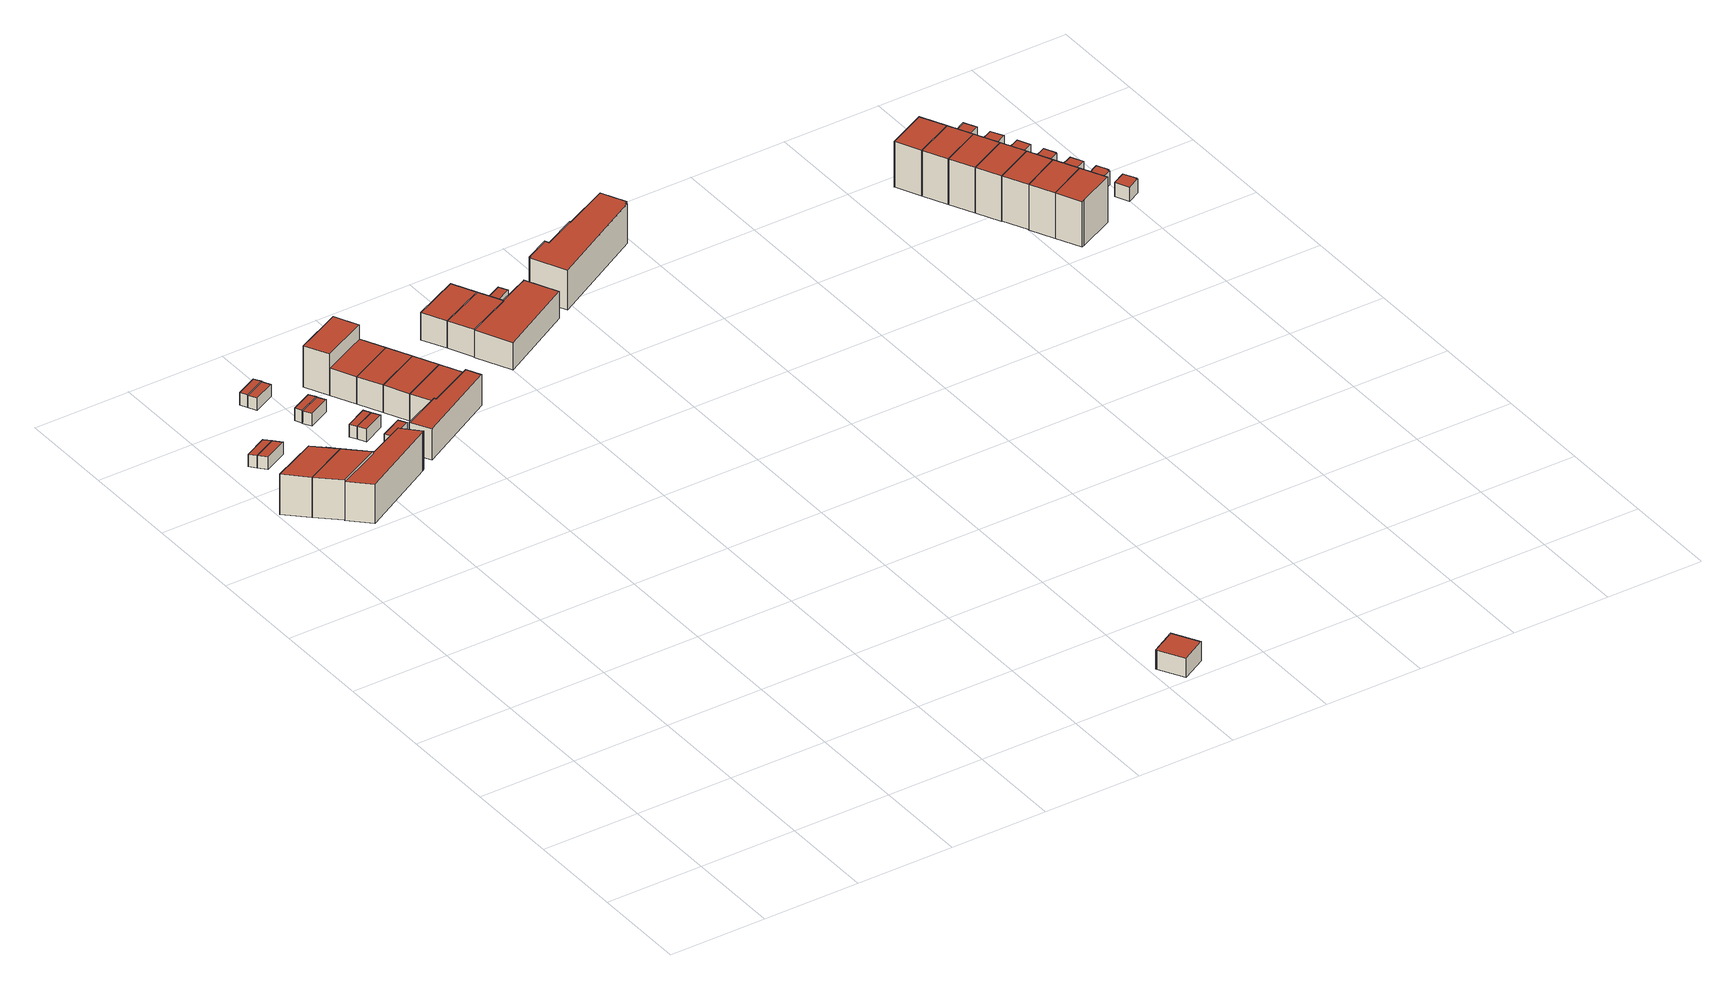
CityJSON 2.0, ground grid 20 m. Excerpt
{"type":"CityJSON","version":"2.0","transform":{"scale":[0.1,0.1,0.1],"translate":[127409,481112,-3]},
"CityObjects":{
"building1":{"type":"Building","attributes":{"b3_dak_type":"multiple horizontal","b3_h_dak_50p":5.72,"b3_h_dak_70p":6.12,"b3_h_dak_max":6.91,"b3_h_dak_min":4.76,"b3_h_maaiveld":-2.52,"b3_kas_warenhuis":false,"b3_mutatie_ahn3_ahn4":false,"b3_reconstructie_onvolledig":false,"b3_rmse_lod12":0.667,"b3_rmse_lod13":0.667,"b3_rmse_lod22":0.0302,"b3_val3dity_lod12":"[]","b3_val3dity_lod13":"[]","b3_val3dity_lod22":"[]","b3_volume_lod12":478.08,"b3_volume_lod13":478.08,"b3_volume_lod22":457.06,"geconstateerd":false,"oorspronkelijkbouwjaar":2003,"status":"Pand in gebruik"},"children":["building1-1"]},
"building1-1":{"type":"BuildingPart","parents":["building1"],"geometry":[{"type":"Solid","lod":"1.2","boundaries":[[[[0,1,2,3]],[[4,1,0,5]],[[6,2,1,4]],[[5,0,3,7]],[[7,3,2,6]],[[7,6,4,5]]]],"semantics":{"surfaces":[{"type":"GroundSurface"},{"type":"WallSurface","on_footprint_edge":true},{"type":"RoofSurface"}],"values":[[0,1,1,1,1,2]]}}]},
"building2":{"type":"Building","attributes":{"b3_dak_type":"multiple horizontal","b3_h_dak_50p":5.78,"b3_h_dak_70p":6.12,"b3_h_dak_max":6.89,"b3_h_dak_min":4.5,"b3_h_maaiveld":-2.52,"b3_kas_warenhuis":false,"b3_mutatie_ahn3_ahn4":false,"b3_reconstructie_onvolledig":false,"b3_rmse_lod12":0.656,"b3_rmse_lod13":0.656,"b3_rmse_lod22":0.0802,"b3_val3dity_lod12":"[]","b3_val3dity_lod13":"[]","b3_val3dity_lod22":"[]","b3_volume_lod12":478.25,"b3_volume_lod13":478.25,"b3_volume_lod22":457.12,"geconstateerd":false,"oorspronkelijkbouwjaar":2003,"status":"Pand in gebruik"},"children":["building2-1"]},
"building2-1":{"type":"BuildingPart","parents":["building2"],"geometry":[{"type":"Solid","lod":"1.2","boundaries":[[[[1,8,9,10,2]],[[11,8,1,4]],[[4,1,2,6]],[[6,2,10,12]],[[12,10,9,13]],[[13,9,8,11]],[[13,11,4,6,12]]]],"semantics":{"surfaces":[{"type":"GroundSurface"},{"type":"WallSurface","on_footprint_edge":true},{"type":"RoofSurface"}],"values":[[0,1,1,1,1,1,2]]}}]},
"building3":{"type":"Building","attributes":{"b3_dak_type":"multiple horizontal","b3_h_dak_50p":0.03,"b3_h_dak_70p":0.04,"b3_h_dak_max":0.16,"b3_h_dak_min":-0.13,"b3_h_maaiveld":-2.58,"b3_kas_warenhuis":false,"b3_mutatie_ahn3_ahn4":false,"b3_reconstructie_onvolledig":false,"b3_rmse_lod12":0.0415,"b3_rmse_lod13":0.0415,"b3_rmse_lod22":0.0367,"b3_val3dity_lod12":"[]","b3_val3dity_lod13":"[]","b3_val3dity_lod22":"[]","b3_volume_lod12":22.31,"b3_volume_lod13":22.31,"b3_volume_lod22":22.2,"geconstateerd":false,"oorspronkelijkbouwjaar":2003,"status":"Pand in gebruik"},"children":["building3-1"]},
"building3-1":{"type":"BuildingPart","parents":["building3"],"geometry":[{"type":"Solid","lod":"1.2","boundaries":[[[[14,15,16,17]],[[18,15,14,19]],[[20,16,15,18]],[[19,14,17,21]],[[21,17,16,20]],[[21,20,18,19]]]],"semantics":{"surfaces":[{"type":"GroundSurface"},{"type":"WallSurface","on_footprint_edge":true},{"type":"RoofSurface"}],"values":[[0,1,1,1,1,2]]}}]},
"building4":{"type":"Building","attributes":{"b3_dak_type":"multiple horizontal","b3_h_dak_50p":0.02,"b3_h_dak_70p":0.04,"b3_h_dak_max":0.21,"b3_h_dak_min":-0.14,"b3_h_maaiveld":-2.6,"b3_kas_warenhuis":false,"b3_mutatie_ahn3_ahn4":false,"b3_reconstructie_onvolledig":false,"b3_rmse_lod12":0.0429,"b3_rmse_lod13":0.0429,"b3_rmse_lod22":0.0393,"b3_val3dity_lod12":"[]","b3_val3dity_lod13":"[]","b3_val3dity_lod22":"[]","b3_volume_lod12":27.33,"b3_volume_lod13":27.33,"b3_volume_lod22":27.25,"geconstateerd":false,"oorspronkelijkbouwjaar":2003,"status":"Pand in gebruik"},"children":["building4-1"]},
"building4-1":{"type":"BuildingPart","parents":["building4"],"geometry":[{"type":"Solid","lod":"1.2","boundaries":[[[[15,22,23,16]],[[24,22,15,18]],[[25,23,22,24]],[[18,15,16,20]],[[20,16,23,25]],[[20,25,24,18]]]],"semantics":{"surfaces":[{"type":"GroundSurface"},{"type":"WallSurface","on_footprint_edge":true},{"type":"RoofSurface"}],"values":[[0,1,1,1,1,2]]}}]},
"building5":{"type":"Building","attributes":{"b3_dak_type":"multiple horizontal","b3_h_dak_50p":4.36,"b3_h_dak_70p":5.8,"b3_h_dak_max":6.94,"b3_h_dak_min":2.99,"b3_h_maaiveld":-2.63,"b3_kas_warenhuis":false,"b3_mutatie_ahn3_ahn4":false,"b3_reconstructie_onvolledig":false,"b3_rmse_lod12":1.62,"b3_rmse_lod13":1.62,"b3_rmse_lod22":0.109,"b3_val3dity_lod12":"[]","b3_val3dity_lod13":"[]","b3_val3dity_lod22":"[]","b3_volume_lod12":766.94,"b3_volume_lod13":766.94,"b3_volume_lod22":662.91,"geconstateerd":false,"oorspronkelijkbouwjaar":2003,"status":"Pand in gebruik"},"children":["building5-1"]},
"building5-1":{"type":"BuildingPart","parents":["building5"],"geometry":[{"type":"Solid","lod":"1.2","boundaries":[[[[26,27,28,29,30,31,32]],[[33,30,29,34]],[[35,31,30,33]],[[34,29,28,36]],[[36,28,27,37]],[[38,32,31,35]],[[39,26,32,38]],[[37,27,26,39]],[[37,39,38,35,33,34,36]]]],"semantics":{"surfaces":[{"type":"GroundSurface"},{"type":"WallSurface","on_footprint_edge":true},{"type":"RoofSurface"}],"values":[[0,1,1,1,1,1,1,1,2]]}}]},
"building6":{"type":"Building","attributes":{"b3_dak_type":"multiple horizontal","b3_h_dak_50p":0.03,"b3_h_dak_70p":0.05,"b3_h_dak_max":0.17,"b3_h_dak_min":-0.09,"b3_h_maaiveld":-2.64,"b3_kas_warenhuis":false,"b3_mutatie_ahn3_ahn4":false,"b3_reconstructie_onvolledig":false,"b3_rmse_lod12":0.0358,"b3_rmse_lod13":0.0358,"b3_rmse_lod22":0.0316,"b3_val3dity_lod12":"[]","b3_val3dity_lod13":"[]","b3_val3dity_lod22":"[]","b3_volume_lod12":22.71,"b3_volume_lod13":22.71,"b3_volume_lod22":22.63,"geconstateerd":false,"oorspronkelijkbouwjaar":2003,"status":"Pand in gebruik"},"children":["building6-1"]},
"building6-1":{"type":"BuildingPart","parents":["building6"],"geometry":[{"type":"Solid","lod":"1.2","boundaries":[[[[40,41,42,43]],[[44,41,40,45]],[[46,42,41,44]],[[45,40,43,47]],[[47,43,42,46]],[[47,46,44,45]]]],"semantics":{"surfaces":[{"type":"GroundSurface"},{"type":"WallSurface","on_footprint_edge":true},{"type":"RoofSurface"}],"values":[[0,1,1,1,1,2]]}}]},
"building7":{"type":"Building","attributes":{"b3_dak_type":"multiple horizontal","b3_h_dak_50p":0.04,"b3_h_dak_70p":0.05,"b3_h_dak_max":0.16,"b3_h_dak_min":-0.11,"b3_h_maaiveld":-2.67,"b3_kas_warenhuis":false,"b3_mutatie_ahn3_ahn4":false,"b3_reconstructie_onvolledig":false,"b3_rmse_lod12":0.0364,"b3_rmse_lod13":0.0364,"b3_rmse_lod22":0.0348,"b3_val3dity_lod12":"[]","b3_val3dity_lod13":"[]","b3_val3dity_lod22":"[]","b3_volume_lod12":28.08,"b3_volume_lod13":28.08,"b3_volume_lod22":28,"geconstateerd":false,"oorspronkelijkbouwjaar":2003,"status":"Pand in gebruik"},"children":["building7-1"]},
"building7-1":{"type":"BuildingPart","parents":["building7"],"geometry":[{"type":"Solid","lod":"1.2","boundaries":[[[[48,49,50,51]],[[52,49,48,44]],[[53,50,49,52]],[[44,48,51,46]],[[46,51,50,53]],[[46,53,52,44]]]],"semantics":{"surfaces":[{"type":"GroundSurface"},{"type":"WallSurface","on_footprint_edge":true},{"type":"RoofSurface"}],"values":[[0,1,1,1,1,2]]}}]},
"building8":{"type":"Building","attributes":{"b3_dak_type":"multiple horizontal","b3_h_dak_50p":0.04,"b3_h_dak_70p":0.05,"b3_h_dak_max":0.16,"b3_h_dak_min":-0.13,"b3_h_maaiveld":-2.66,"b3_kas_warenhuis":false,"b3_mutatie_ahn3_ahn4":false,"b3_reconstructie_onvolledig":false,"b3_rmse_lod12":0.0434,"b3_rmse_lod13":0.0434,"b3_rmse_lod22":0.0419,"b3_val3dity_lod12":"[]","b3_val3dity_lod13":"[]","b3_val3dity_lod22":"[]","b3_volume_lod12":26.54,"b3_volume_lod13":26.54,"b3_volume_lod22":26.46,"geconstateerd":false,"oorspronkelijkbouwjaar":2003,"status":"Pand in gebruik"},"children":["building8-1"]},
"building8-1":{"type":"BuildingPart","parents":["building8"],"geometry":[{"type":"Solid","lod":"1.2","boundaries":[[[[54,55,56,57]],[[58,55,54,59]],[[60,56,55,58]],[[59,54,57,61]],[[61,57,56,60]],[[61,60,58,59]]]],"semantics":{"surfaces":[{"type":"GroundSurface"},{"type":"WallSurface","on_footprint_edge":true},{"type":"RoofSurface"}],"values":[[0,1,1,1,1,2]]}}]},
"building9":{"type":"Building","attributes":{"b3_dak_type":"multiple horizontal","b3_h_dak_50p":0.03,"b3_h_dak_70p":0.04,"b3_h_dak_max":0.14,"b3_h_dak_min":-0.05,"b3_h_maaiveld":-2.6,"b3_kas_warenhuis":false,"b3_mutatie_ahn3_ahn4":false,"b3_reconstructie_onvolledig":false,"b3_rmse_lod12":0.041,"b3_rmse_lod13":0.041,"b3_rmse_lod22":0.0338,"b3_val3dity_lod12":"[]","b3_val3dity_lod13":"[]","b3_val3dity_lod22":"[]","b3_volume_lod12":20.97,"b3_volume_lod13":20.97,"b3_volume_lod22":20.88,"geconstateerd":false,"oorspronkelijkbouwjaar":2003,"status":"Pand in gebruik"},"children":["building9-1"]},
"building9-1":{"type":"BuildingPart","parents":["building9"],"geometry":[{"type":"Solid","lod":"1.2","boundaries":[[[[62,63,64,65]],[[66,63,62,67]],[[68,64,63,66]],[[67,62,65,69]],[[69,65,64,68]],[[69,68,66,67]]]],"semantics":{"surfaces":[{"type":"GroundSurface"},{"type":"WallSurface","on_footprint_edge":true},{"type":"RoofSurface"}],"values":[[0,1,1,1,1,2]]}}]},
"building10":{"type":"Building","attributes":{"b3_dak_type":"multiple horizontal","b3_h_dak_50p":0.02,"b3_h_dak_70p":0.04,"b3_h_dak_max":0.16,"b3_h_dak_min":-0.06,"b3_h_maaiveld":-2.59,"b3_kas_warenhuis":false,"b3_mutatie_ahn3_ahn4":false,"b3_reconstructie_onvolledig":false,"b3_rmse_lod12":0.0368,"b3_rmse_lod13":0.0368,"b3_rmse_lod22":0.0324,"b3_val3dity_lod12":"[]","b3_val3dity_lod13":"[]","b3_val3dity_lod22":"[]","b3_volume_lod12":24.58,"b3_volume_lod13":24.58,"b3_volume_lod22":24.5,"geconstateerd":false,"oorspronkelijkbouwjaar":2003,"status":"Pand in gebruik"},"children":["building10-1"]},
"building10-1":{"type":"BuildingPart","parents":["building10"],"geometry":[{"type":"Solid","lod":"1.2","boundaries":[[[[70,71,64,63]],[[72,71,70,73]],[[73,70,63,74]],[[75,64,71,72]],[[74,63,64,75]],[[74,75,72,73]]]],"semantics":{"surfaces":[{"type":"GroundSurface"},{"type":"WallSurface","on_footprint_edge":true},{"type":"RoofSurface"}],"values":[[0,1,1,1,1,2]]}}]},
"building11":{"type":"Building","attributes":{"b3_dak_type":"multiple horizontal","b3_h_dak_50p":0.03,"b3_h_dak_70p":0.06,"b3_h_dak_max":0.19,"b3_h_dak_min":-0.18,"b3_h_maaiveld":-2.64,"b3_kas_warenhuis":false,"b3_mutatie_ahn3_ahn4":false,"b3_reconstructie_onvolledig":false,"b3_rmse_lod12":0.0487,"b3_rmse_lod13":0.0487,"b3_rmse_lod22":0.0456,"b3_val3dity_lod12":"[]","b3_val3dity_lod13":"[]","b3_val3dity_lod22":"[]","b3_volume_lod12":20.78,"b3_volume_lod13":20.78,"b3_volume_lod22":20.69,"geconstateerd":false,"oorspronkelijkbouwjaar":2003,"status":"Pand in gebruik"},"children":["building11-1"]},
"building11-1":{"type":"BuildingPart","parents":["building11"],"geometry":[{"type":"Solid","lod":"1.2","boundaries":[[[[76,77,78,79]],[[80,77,76,81]],[[82,78,77,80]],[[81,76,79,83]],[[83,79,78,82]],[[83,82,80,81]]]],"semantics":{"surfaces":[{"type":"GroundSurface"},{"type":"WallSurface","on_footprint_edge":true},{"type":"RoofSurface"}],"values":[[0,1,1,1,1,2]]}}]},
"building12":{"type":"Building","attributes":{"b3_dak_type":"multiple horizontal","b3_h_dak_50p":0.03,"b3_h_dak_70p":0.05,"b3_h_dak_max":0.11,"b3_h_dak_min":-0.03,"b3_h_maaiveld":-2.65,"b3_kas_warenhuis":false,"b3_mutatie_ahn3_ahn4":false,"b3_reconstructie_onvolledig":false,"b3_rmse_lod12":0.0321,"b3_rmse_lod13":0.0321,"b3_rmse_lod22":0.0279,"b3_val3dity_lod12":"[]","b3_val3dity_lod13":"[]","b3_val3dity_lod22":"[]","b3_volume_lod12":25.43,"b3_volume_lod13":25.43,"b3_volume_lod22":25.37,"geconstateerd":false,"oorspronkelijkbouwjaar":2003,"status":"Pand in gebruik"},"children":["building12-1"]},
"building12-1":{"type":"BuildingPart","parents":["building12"],"geometry":[{"type":"Solid","lod":"1.2","boundaries":[[[[84,85,86,87]],[[88,85,84,89]],[[89,84,87,90]],[[91,86,85,88]],[[90,87,86,91]],[[90,91,88,89]]]],"semantics":{"surfaces":[{"type":"GroundSurface"},{"type":"WallSurface","on_footprint_edge":true},{"type":"RoofSurface"}],"values":[[0,1,1,1,1,2]]}}]},
"building13":{"type":"Building","attributes":{"b3_dak_type":"multiple horizontal","b3_h_dak_50p":0.03,"b3_h_dak_70p":0.05,"b3_h_dak_max":0.15,"b3_h_dak_min":-0.17,"b3_h_maaiveld":-2.67,"b3_kas_warenhuis":false,"b3_mutatie_ahn3_ahn4":false,"b3_reconstructie_onvolledig":false,"b3_rmse_lod12":0.036,"b3_rmse_lod13":0.036,"b3_rmse_lod22":0.0334,"b3_val3dity_lod12":"[]","b3_val3dity_lod13":"[]","b3_val3dity_lod22":"[]","b3_volume_lod12":21.4,"b3_volume_lod13":21.4,"b3_volume_lod22":21.32,"geconstateerd":false,"oorspronkelijkbouwjaar":2003,"status":"Pand in gebruik"},"children":["building13-1"]},
"building13-1":{"type":"BuildingPart","parents":["building13"],"geometry":[{"type":"Solid","lod":"1.2","boundaries":[[[[92,93,94,95]],[[96,93,92,97]],[[98,94,93,96]],[[97,92,95,99]],[[99,95,94,98]],[[99,98,96,97]]]],"semantics":{"surfaces":[{"type":"GroundSurface"},{"type":"WallSurface","on_footprint_edge":true},{"type":"RoofSurface"}],"values":[[0,1,1,1,1,2]]}}]},
"building14":{"type":"Building","attributes":{"b3_dak_type":"multiple horizontal","b3_h_dak_50p":0.03,"b3_h_dak_70p":0.05,"b3_h_dak_max":0.15,"b3_h_dak_min":-0.05,"b3_h_maaiveld":-2.68,"b3_kas_warenhuis":false,"b3_mutatie_ahn3_ahn4":false,"b3_reconstructie_onvolledig":false,"b3_rmse_lod12":0.0343,"b3_rmse_lod13":0.0343,"b3_rmse_lod22":0.0319,"b3_val3dity_lod12":"[]","b3_val3dity_lod13":"[]","b3_val3dity_lod22":"[]","b3_volume_lod12":25.57,"b3_volume_lod13":25.57,"b3_volume_lod22":25.49,"geconstateerd":false,"oorspronkelijkbouwjaar":2003,"status":"Pand in gebruik"},"children":["building14-1"]},
"building14-1":{"type":"BuildingPart","parents":["building14"],"geometry":[{"type":"Solid","lod":"1.2","boundaries":[[[[100,101,94,93]],[[102,101,100,103]],[[103,100,93,96]],[[98,94,101,102]],[[96,93,94,98]],[[96,98,102,103]]]],"semantics":{"surfaces":[{"type":"GroundSurface"},{"type":"WallSurface","on_footprint_edge":true},{"type":"RoofSurface"}],"values":[[0,1,1,1,1,2]]}}]},
"building15":{"type":"Building","attributes":{"b3_dak_type":"multiple horizontal","b3_h_dak_50p":0.04,"b3_h_dak_70p":0.05,"b3_h_dak_max":0.23,"b3_h_dak_min":-0.2,"b3_h_maaiveld":-2.65,"b3_kas_warenhuis":false,"b3_mutatie_ahn3_ahn4":false,"b3_reconstructie_onvolledig":false,"b3_rmse_lod12":0.047,"b3_rmse_lod13":0.047,"b3_rmse_lod22":0.0465,"b3_val3dity_lod12":"[]","b3_val3dity_lod13":"[]","b3_val3dity_lod22":"[]","b3_volume_lod12":24.48,"b3_volume_lod13":24.48,"b3_volume_lod22":24.41,"geconstateerd":false,"oorspronkelijkbouwjaar":2003,"status":"Pand in gebruik"},"children":["building15-1"]},
"building15-1":{"type":"BuildingPart","parents":["building15"],"geometry":[{"type":"Solid","lod":"1.2","boundaries":[[[[104,105,106,107,108]],[[109,105,104,110]],[[111,106,105,109]],[[112,107,106,111]],[[110,104,108,113]],[[113,108,107,112]],[[113,112,111,109,110]]]],"semantics":{"surfaces":[{"type":"GroundSurface"},{"type":"WallSurface","on_footprint_edge":true},{"type":"RoofSurface"}],"values":[[0,1,1,1,1,1,2]]}}]},
"building16":{"type":"Building","attributes":{"b3_dak_type":"multiple horizontal","b3_h_dak_50p":3.67,"b3_h_dak_70p":3.98,"b3_h_dak_max":5.14,"b3_h_dak_min":2.93,"b3_h_maaiveld":-2.62,"b3_kas_warenhuis":false,"b3_mutatie_ahn3_ahn4":false,"b3_reconstructie_onvolledig":false,"b3_rmse_lod12":0.561,"b3_rmse_lod13":0.561,"b3_rmse_lod22":0.099,"b3_val3dity_lod12":"[]","b3_val3dity_lod13":"[]","b3_val3dity_lod22":"[]","b3_volume_lod12":490.51,"b3_volume_lod13":490.51,"b3_volume_lod22":471.82,"geconstateerd":false,"oorspronkelijkbouwjaar":2003,"status":"Pand in gebruik"},"children":["building16-1"]},
"building16-1":{"type":"BuildingPart","parents":["building16"],"geometry":[{"type":"Solid","lod":"1.2","boundaries":[[[[114,115,116,117,118,119]],[[120,115,114,121]],[[122,118,117,123]],[[124,119,118,122]],[[121,114,119,124]],[[123,117,116,125]],[[125,116,115,120]],[[125,120,121,124,122,123]]]],"semantics":{"surfaces":[{"type":"GroundSurface"},{"type":"WallSurface","on_footprint_edge":true},{"type":"RoofSurface"}],"values":[[0,1,1,1,1,1,1,2]]}}]},
"building17":{"type":"Building","attributes":{"b3_dak_type":"multiple horizontal","b3_h_dak_50p":6.23,"b3_h_dak_70p":6.27,"b3_h_dak_max":6.43,"b3_h_dak_min":3.24,"b3_h_maaiveld":-2.53,"b3_kas_warenhuis":false,"b3_mutatie_ahn3_ahn4":false,"b3_reconstructie_onvolledig":false,"b3_rmse_lod12":1.52,"b3_rmse_lod13":1.52,"b3_rmse_lod22":0.407,"b3_val3dity_lod12":"[]","b3_val3dity_lod13":"[]","b3_val3dity_lod22":"[]","b3_volume_lod12":503.4,"b3_volume_lod13":503.4,"b3_volume_lod22":449.87,"geconstateerd":false,"oorspronkelijkbouwjaar":2003,"status":"Pand in gebruik"},"children":["building17-1"]},
"building17-1":{"type":"BuildingPart","parents":["building17"],"geometry":[{"type":"Solid","lod":"1.2","boundaries":[[[[126,127,128,129]],[[130,127,126,131]],[[131,126,129,132]],[[133,128,127,130]],[[132,129,128,133]],[[132,133,130,131]]]],"semantics":{"surfaces":[{"type":"GroundSurface"},{"type":"WallSurface","on_footprint_edge":true},{"type":"RoofSurface"}],"values":[[0,1,1,1,1,2]]}}]},
"building18":{"type":"Building","attributes":{"b3_dak_type":"multiple horizontal","b3_h_dak_50p":3.26,"b3_h_dak_70p":3.28,"b3_h_dak_max":3.5,"b3_h_dak_min":3.13,"b3_h_maaiveld":-2.52,"b3_kas_warenhuis":false,"b3_mutatie_ahn3_ahn4":false,"b3_reconstructie_onvolledig":false,"b3_rmse_lod12":0.0526,"b3_rmse_lod13":0.0526,"b3_rmse_lod22":0.033,"b3_val3dity_lod12":"[]","b3_val3dity_lod13":"[]","b3_val3dity_lod22":"[]","b3_volume_lod12":332.26,"b3_volume_lod13":332.26,"b3_volume_lod22":330.87,"geconstateerd":false,"oorspronkelijkbouwjaar":2003,"status":"Pand in gebruik"},"children":["building18-1"]},
"building18-1":{"type":"BuildingPart","parents":["building18"],"geometry":[{"type":"Solid","lod":"1.2","boundaries":[[[[134,135,127,126]],[[136,135,134,137]],[[137,134,126,138]],[[139,127,135,136]],[[138,126,127,139]],[[138,139,136,137]]]],"semantics":{"surfaces":[{"type":"GroundSurface"},{"type":"WallSurface","on_footprint_edge":true},{"type":"RoofSurface"}],"values":[[0,1,1,1,1,2]]}}]},
"building19":{"type":"Building","attributes":{"b3_dak_type":"multiple horizontal","b3_h_dak_50p":3.26,"b3_h_dak_70p":3.29,"b3_h_dak_max":3.56,"b3_h_dak_min":3.14,"b3_h_maaiveld":-2.53,"b3_kas_warenhuis":false,"b3_mutatie_ahn3_ahn4":false,"b3_reconstructie_onvolledig":false,"b3_rmse_lod12":0.0519,"b3_rmse_lod13":0.0519,"b3_rmse_lod22":0.0327,"b3_val3dity_lod12":"[]","b3_val3dity_lod13":"[]","b3_val3dity_lod22":"[]","b3_volume_lod12":332.63,"b3_volume_lod13":332.63,"b3_volume_lod22":331.28,"geconstateerd":false,"oorspronkelijkbouwjaar":2003,"status":"Pand in gebruik"},"children":["building19-1"]},
"building19-1":{"type":"BuildingPart","parents":["building19"],"geometry":[{"type":"Solid","lod":"1.2","boundaries":[[[[140,141,135,134]],[[142,141,140,143]],[[143,140,134,137]],[[136,135,141,142]],[[137,134,135,136]],[[137,136,142,143]]]],"semantics":{"surfaces":[{"type":"GroundSurface"},{"type":"WallSurface","on_footprint_edge":true},{"type":"RoofSurface"}],"values":[[0,1,1,1,1,2]]}}]},
"building20":{"type":"Building","attributes":{"b3_dak_type":"multiple horizontal","b3_h_dak_50p":3.28,"b3_h_dak_70p":3.3,"b3_h_dak_max":3.51,"b3_h_dak_min":3.17,"b3_h_maaiveld":-2.54,"b3_kas_warenhuis":false,"b3_mutatie_ahn3_ahn4":false,"b3_reconstructie_onvolledig":false,"b3_rmse_lod12":0.0518,"b3_rmse_lod13":0.0518,"b3_rmse_lod22":0.0363,"b3_val3dity_lod12":"[]","b3_val3dity_lod13":"[]","b3_val3dity_lod22":"[]","b3_volume_lod12":333.69,"b3_volume_lod13":333.69,"b3_volume_lod22":332.46,"geconstateerd":false,"oorspronkelijkbouwjaar":2003,"status":"Pand in gebruik"},"children":["building20-1"]},
"building20-1":{"type":"BuildingPart","parents":["building20"],"geometry":[{"type":"Solid","lod":"1.2","boundaries":[[[[144,145,141,140]],[[146,145,144,147]],[[147,144,140,143]],[[142,141,145,146]],[[143,140,141,142]],[[143,142,146,147]]]],"semantics":{"surfaces":[{"type":"GroundSurface"},{"type":"WallSurface","on_footprint_edge":true},{"type":"RoofSurface"}],"values":[[0,1,1,1,1,2]]}}]},
"building21":{"type":"Building","attributes":{"b3_dak_type":"slanted","b3_h_dak_50p":3.28,"b3_h_dak_70p":3.3,"b3_h_dak_max":5.11,"b3_h_dak_min":3.14,"b3_h_maaiveld":-2.53,"b3_kas_warenhuis":false,"b3_mutatie_ahn3_ahn4":false,"b3_reconstructie_onvolledig":false,"b3_rmse_lod12":0.367,"b3_rmse_lod13":0.367,"b3_rmse_lod22":0.376,"b3_val3dity_lod12":"[]","b3_val3dity_lod13":"[]","b3_val3dity_lod22":"[]","b3_volume_lod12":333.44,"b3_volume_lod13":333.44,"b3_volume_lod22":332.22,"geconstateerd":false,"oorspronkelijkbouwjaar":2003,"status":"Pand in gebruik"},"children":["building21-1"]},
"building21-1":{"type":"BuildingPart","parents":["building21"],"geometry":[{"type":"Solid","lod":"1.2","boundaries":[[[[148,149,145,144]],[[150,149,148,151]],[[151,148,144,147]],[[146,145,149,150]],[[147,144,145,146]],[[147,146,150,151]]]],"semantics":{"surfaces":[{"type":"GroundSurface"},{"type":"WallSurface","on_footprint_edge":true},{"type":"RoofSurface"}],"values":[[0,1,1,1,1,2]]}}]},
"building22":{"type":"Building","attributes":{"b3_dak_type":"multiple horizontal","b3_h_dak_50p":3.28,"b3_h_dak_70p":3.3,"b3_h_dak_max":3.61,"b3_h_dak_min":3,"b3_h_maaiveld":-2.55,"b3_kas_warenhuis":false,"b3_mutatie_ahn3_ahn4":false,"b3_reconstructie_onvolledig":false,"b3_rmse_lod12":0.0541,"b3_rmse_lod13":0.0541,"b3_rmse_lod22":0.0423,"b3_val3dity_lod12":"[]","b3_val3dity_lod13":"[]","b3_val3dity_lod22":"[]","b3_volume_lod12":329.64,"b3_volume_lod13":329.64,"b3_volume_lod22":328.53,"geconstateerd":false,"oorspronkelijkbouwjaar":2003,"status":"Pand in gebruik"},"children":["building22-1"]},
"building22-1":{"type":"BuildingPart","parents":["building22"],"geometry":[{"type":"Solid","lod":"1.2","boundaries":[[[[152,153,154,155]],[[156,153,152,157]],[[157,152,155,158]],[[159,154,153,156]],[[158,155,154,159]],[[158,159,156,157]]]],"semantics":{"surfaces":[{"type":"GroundSurface"},{"type":"WallSurface","on_footprint_edge":true},{"type":"RoofSurface"}],"values":[[0,1,1,1,1,2]]}}]},
"building23":{"type":"Building","attributes":{"b3_dak_type":"multiple horizontal","b3_h_dak_50p":1.2,"b3_h_dak_70p":1.21,"b3_h_dak_max":1.32,"b3_h_dak_min":0.98,"b3_h_maaiveld":-2.88,"b3_kas_warenhuis":false,"b3_mutatie_ahn3_ahn4":false,"b3_reconstructie_onvolledig":false,"b3_rmse_lod12":0.0294,"b3_rmse_lod13":0.0294,"b3_rmse_lod22":0.0266,"b3_val3dity_lod12":"[]","b3_val3dity_lod13":"[]","b3_val3dity_lod22":"[]","b3_volume_lod12":144.51,"b3_volume_lod13":144.51,"b3_volume_lod22":144.1,"geconstateerd":false,"oorspronkelijkbouwjaar":1974,"status":"Pand in gebruik"},"children":["building23-1"]},
"building23-1":{"type":"BuildingPart","parents":["building23"],"geometry":[{"type":"Solid","lod":"1.2","boundaries":[[[[160,161,162,163,164]],[[165,162,161,166]],[[167,163,162,165]],[[168,160,164,169]],[[169,164,163,167]],[[166,161,160,168]],[[166,168,169,167,165]]]],"semantics":{"surfaces":[{"type":"GroundSurface"},{"type":"WallSurface","on_footprint_edge":true},{"type":"RoofSurface"}],"values":[[0,1,1,1,1,1,2]]}}]},
"building24":{"type":"Building","attributes":{"b3_dak_type":"multiple horizontal","b3_h_dak_50p":3.29,"b3_h_dak_70p":3.31,"b3_h_dak_max":3.57,"b3_h_dak_min":3.17,"b3_h_maaiveld":-2.54,"b3_kas_warenhuis":false,"b3_mutatie_ahn3_ahn4":false,"b3_reconstructie_onvolledig":false,"b3_rmse_lod12":0.0473,"b3_rmse_lod13":0.0473,"b3_rmse_lod22":0.0343,"b3_val3dity_lod12":"[]","b3_val3dity_lod13":"[]","b3_val3dity_lod22":"[]","b3_volume_lod12":333.96,"b3_volume_lod13":333.96,"b3_volume_lod22":333,"geconstateerd":false,"oorspronkelijkbouwjaar":2003,"status":"Pand in gebruik"},"children":["building24-1"]},
"building24-1":{"type":"BuildingPart","parents":["building24"],"geometry":[{"type":"Solid","lod":"1.2","boundaries":[[[[170,153,152,171,172]],[[156,153,170,173]],[[157,152,153,156]],[[174,171,152,157]],[[173,170,172,175]],[[175,172,171,174]],[[175,174,157,156,173]]]],"semantics":{"surfaces":[{"type":"GroundSurface"},{"type":"WallSurface","on_footprint_edge":true},{"type":"RoofSurface"}],"values":[[0,1,1,1,1,1,2]]}}]},
"building25":{"type":"Building","attributes":{"b3_dak_type":"multiple horizontal","b3_h_dak_50p":3.21,"b3_h_dak_70p":3.25,"b3_h_dak_max":3.67,"b3_h_dak_min":0.37,"b3_h_maaiveld":-2.62,"b3_kas_warenhuis":false,"b3_mutatie_ahn3_ahn4":false,"b3_reconstructie_onvolledig":false,"b3_rmse_lod12":1.63,"b3_rmse_lod13":1.63,"b3_rmse_lod22":0.233,"b3_val3dity_lod12":"[]","b3_val3dity_lod13":"[]","b3_val3dity_lod22":"[]","b3_volume_lod12":805.4,"b3_volume_lod13":805.4,"b3_volume_lod22":650.42,"geconstateerd":false,"oorspronkelijkbouwjaar":2003,"status":"Pand in gebruik"},"children":["building25-1"]},
"building25-1":{"type":"BuildingPart","parents":["building25"],"geometry":[{"type":"Solid","lod":"1.2","boundaries":[[[[176,177,178,179,180,181,182]],[[183,180,179,184]],[[184,179,178,185]],[[186,181,180,183]],[[187,182,181,186]],[[188,177,176,189]],[[185,178,177,188]],[[189,176,182,187]],[[189,187,186,183,184,185,188]]]],"semantics":{"surfaces":[{"type":"GroundSurface"},{"type":"WallSurface","on_footprint_edge":true},{"type":"RoofSurface"}],"values":[[0,1,1,1,1,1,1,1,2]]}}]},
"building26":{"type":"Building","attributes":{"b3_dak_type":"multiple horizontal","b3_h_dak_50p":-0.02,"b3_h_dak_70p":0,"b3_h_dak_max":0.11,"b3_h_dak_min":-0.21,"b3_h_maaiveld":-2.46,"b3_kas_warenhuis":false,"b3_mutatie_ahn3_ahn4":false,"b3_reconstructie_onvolledig":false,"b3_rmse_lod12":0.0426,"b3_rmse_lod13":0.0426,"b3_rmse_lod22":0.0411,"b3_val3dity_lod12":"[]","b3_val3dity_lod13":"[]","b3_val3dity_lod22":"[]","b3_volume_lod12":19.92,"b3_volume_lod13":19.92,"b3_volume_lod22":19.85,"geconstateerd":false,"oorspronkelijkbouwjaar":2003,"status":"Pand in gebruik"},"children":["building26-1"]},
"building26-1":{"type":"BuildingPart","parents":["building26"],"geometry":[{"type":"Solid","lod":"1.2","boundaries":[[[[190,191,192,193]],[[194,191,190,195]],[[195,190,193,196]],[[197,192,191,194]],[[196,193,192,197]],[[196,197,194,195]]]],"semantics":{"surfaces":[{"type":"GroundSurface"},{"type":"WallSurface","on_footprint_edge":true},{"type":"RoofSurface"}],"values":[[0,1,1,1,1,2]]}}]},
"building27":{"type":"Building","attributes":{"b3_dak_type":"multiple horizontal","b3_h_dak_50p":3.35,"b3_h_dak_70p":5.93,"b3_h_dak_max":6.25,"b3_h_dak_min":0.37,"b3_h_maaiveld":-2.61,"b3_kas_warenhuis":false,"b3_mutatie_ahn3_ahn4":false,"b3_reconstructie_onvolledig":false,"b3_rmse_lod12":3.23,"b3_rmse_lod13":1.5,"b3_rmse_lod22":0.141,"b3_val3dity_lod12":"[]","b3_val3dity_lod13":"[]","b3_val3dity_lod22":"[]","b3_volume_lod12":1365.19,"b3_volume_lod13":1115.94,"b3_volume_lod22":971.77,"geconstateerd":false,"oorspronkelijkbouwjaar":2003,"status":"Pand in gebruik"},"children":["building27-1"]},
"building27-1":{"type":"BuildingPart","parents":["building27"],"geometry":[{"type":"Solid","lod":"1.2","boundaries":[[[[198,199,200,201,202,203,204,205,206,207,208,209]],[[210,206,205,211]],[[211,205,204,212]],[[213,207,206,210]],[[214,199,198,215]],[[212,204,203,216]],[[216,203,202,217]],[[217,202,201,218]],[[219,200,199,214]],[[218,201,200,219]],[[220,208,207,213]],[[221,209,208,220]],[[215,198,209,221]],[[215,221,220,213,210,211,212,216,217,218,219,214]]]],"semantics":{"surfaces":[{"type":"GroundSurface"},{"type":"WallSurface","on_footprint_edge":true},{"type":"RoofSurface"}],"values":[[0,1,1,1,1,1,1,1,1,1,1,1,1,2]]}}]},
"building28":{"type":"Building","attributes":{"b3_dak_type":"multiple horizontal","b3_h_dak_50p":6.88,"b3_h_dak_70p":7.19,"b3_h_dak_max":7.83,"b3_h_dak_min":4.39,"b3_h_maaiveld":-2.45,"b3_kas_warenhuis":false,"b3_mutatie_ahn3_ahn4":false,"b3_reconstructie_onvolledig":false,"b3_rmse_lod12":1.33,"b3_rmse_lod13":1.33,"b3_rmse_lod22":0.0428,"b3_val3dity_lod12":"[]","b3_val3dity_lod13":"[]","b3_val3dity_lod22":"[]","b3_volume_lod12":495.26,"b3_volume_lod13":495.26,"b3_volume_lod22":452.24,"geconstateerd":false,"oorspronkelijkbouwjaar":2007,"status":"Pand in gebruik"},"children":["building28-1"]},
"building28-1":{"type":"BuildingPart","parents":["building28"],"geometry":[{"type":"Solid","lod":"1.2","boundaries":[[[[222,223,224,225,226,227,228]],[[229,228,227,230]],[[230,227,226,231]],[[232,223,222,233]],[[233,222,228,229]],[[234,225,224,235]],[[231,226,225,234]],[[235,224,223,232]],[[235,232,233,229,230,231,234]]]],"semantics":{"surfaces":[{"type":"GroundSurface"},{"type":"WallSurface","on_footprint_edge":true},{"type":"RoofSurface"}],"values":[[0,1,1,1,1,1,1,1,2]]}}]},
"building29":{"type":"Building","attributes":{"b3_dak_type":"multiple horizontal","b3_h_dak_50p":6.81,"b3_h_dak_70p":7.16,"b3_h_dak_max":7.8,"b3_h_dak_min":4.68,"b3_h_maaiveld":-2.46,"b3_kas_warenhuis":false,"b3_mutatie_ahn3_ahn4":false,"b3_reconstructie_onvolledig":false,"b3_rmse_lod12":1.34,"b3_rmse_lod13":1.34,"b3_rmse_lod22":0.0425,"b3_val3dity_lod12":"[]","b3_val3dity_lod13":"[]","b3_val3dity_lod22":"[]","b3_volume_lod12":469.58,"b3_volume_lod13":469.58,"b3_volume_lod22":429.69,"geconstateerd":false,"oorspronkelijkbouwjaar":2007,"status":"Pand in gebruik"},"children":["building29-1"]},
"building29-1":{"type":"BuildingPart","parents":["building29"],"geometry":[{"type":"Solid","lod":"1.2","boundaries":[[[[223,222,236,237]],[[233,222,223,232]],[[238,236,222,233]],[[232,223,237,239]],[[239,237,236,238]],[[239,238,233,232]]]],"semantics":{"surfaces":[{"type":"GroundSurface"},{"type":"WallSurface","on_footprint_edge":true},{"type":"RoofSurface"}],"values":[[0,1,1,1,1,2]]}}]},
"building30":{"type":"Building","attributes":{"b3_dak_type":"multiple horizontal","b3_h_dak_50p":6.86,"b3_h_dak_70p":7.23,"b3_h_dak_max":7.78,"b3_h_dak_min":4.63,"b3_h_maaiveld":-2.47,"b3_kas_warenhuis":false,"b3_mutatie_ahn3_ahn4":false,"b3_reconstructie_onvolledig":false,"b3_rmse_lod12":1.31,"b3_rmse_lod13":1.31,"b3_rmse_lod22":0.0384,"b3_val3dity_lod12":"[]","b3_val3dity_lod13":"[]","b3_val3dity_lod22":"[]","b3_volume_lod12":470.81,"b3_volume_lod13":470.81,"b3_volume_lod22":430.44,"geconstateerd":false,"oorspronkelijkbouwjaar":2007,"status":"Pand in gebruik"},"children":["building30-1"]},
"building30-1":{"type":"BuildingPart","parents":["building30"],"geometry":[{"type":"Solid","lod":"1.2","boundaries":[[[[237,236,240,241]],[[238,236,237,239]],[[242,240,236,238]],[[239,237,241,243]],[[243,241,240,242]],[[243,242,238,239]]]],"semantics":{"surfaces":[{"type":"GroundSurface"},{"type":"WallSurface","on_footprint_edge":true},{"type":"RoofSurface"}],"values":[[0,1,1,1,1,2]]}}]},
"building31":{"type":"Building","attributes":{"b3_dak_type":"multiple horizontal","b3_h_dak_50p":6.84,"b3_h_dak_70p":7.19,"b3_h_dak_max":7.8,"b3_h_dak_min":4.48,"b3_h_maaiveld":-2.46,"b3_kas_warenhuis":false,"b3_mutatie_ahn3_ahn4":false,"b3_reconstructie_onvolledig":false,"b3_rmse_lod12":1.35,"b3_rmse_lod13":1.35,"b3_rmse_lod22":0.0435,"b3_val3dity_lod12":"[]","b3_val3dity_lod13":"[]","b3_val3dity_lod22":"[]","b3_volume_lod12":468.41,"b3_volume_lod13":468.41,"b3_volume_lod22":427.23,"geconstateerd":false,"oorspronkelijkbouwjaar":2007,"status":"Pand in gebruik"},"children":["building31-1"]},
"building31-1":{"type":"BuildingPart","parents":["building31"],"geometry":[{"type":"Solid","lod":"1.2","boundaries":[[[[241,240,244,245]],[[242,240,241,243]],[[246,244,240,242]],[[243,241,245,247]],[[247,245,244,246]],[[247,246,242,243]]]],"semantics":{"surfaces":[{"type":"GroundSurface"},{"type":"WallSurface","on_footprint_edge":true},{"type":"RoofSurface"}],"values":[[0,1,1,1,1,2]]}}]},
"building32":{"type":"Building","attributes":{"b3_dak_type":"multiple horizontal","b3_h_dak_50p":6.88,"b3_h_dak_70p":7.22,"b3_h_dak_max":7.8,"b3_h_dak_min":4.61,"b3_h_maaiveld":-2.44,"b3_kas_warenhuis":false,"b3_mutatie_ahn3_ahn4":false,"b3_reconstructie_onvolledig":false,"b3_rmse_lod12":1.33,"b3_rmse_lod13":1.33,"b3_rmse_lod22":0.0415,"b3_val3dity_lod12":"[]","b3_val3dity_lod13":"[]","b3_val3dity_lod22":"[]","b3_volume_lod12":470.12,"b3_volume_lod13":470.12,"b3_volume_lod22":428.52,"geconstateerd":false,"oorspronkelijkbouwjaar":2007,"status":"Pand in gebruik"},"children":["building32-1"]},
"building32-1":{"type":"BuildingPart","parents":["building32"],"geometry":[{"type":"Solid","lod":"1.2","boundaries":[[[[248,249,250,251]],[[246,249,248,247]],[[252,250,249,246]],[[247,248,251,253]],[[253,251,250,252]],[[253,252,246,247]]]],"semantics":{"surfaces":[{"type":"GroundSurface"},{"type":"WallSurface","on_footprint_edge":true},{"type":"RoofSurface"}],"values":[[0,1,1,1,1,2]]}}]},
"building33":{"type":"Building","attributes":{"b3_dak_type":"multiple horizontal","b3_h_dak_50p":6.86,"b3_h_dak_70p":7.17,"b3_h_dak_max":7.78,"b3_h_dak_min":4.65,"b3_h_maaiveld":-2.47,"b3_kas_warenhuis":false,"b3_mutatie_ahn3_ahn4":false,"b3_reconstructie_onvolledig":false,"b3_rmse_lod12":1.37,"b3_rmse_lod13":1.37,"b3_rmse_lod22":0.0431,"b3_val3dity_lod12":"[]","b3_val3dity_lod13":"[]","b3_val3dity_lod22":"[]","b3_volume_lod12":469.35,"b3_volume_lod13":469.35,"b3_volume_lod22":429.61,"geconstateerd":false,"oorspronkelijkbouwjaar":2007,"status":"Pand in gebruik"},"children":["building33-1"]},
"building33-1":{"type":"BuildingPart","parents":["building33"],"geometry":[{"type":"Solid","lod":"1.2","boundaries":[[[[254,255,256,257]],[[252,255,254,253]],[[258,256,255,252]],[[253,254,257,259]],[[259,257,256,258]],[[259,258,252,253]]]],"semantics":{"surfaces":[{"type":"GroundSurface"},{"type":"WallSurface","on_footprint_edge":true},{"type":"RoofSurface"}],"values":[[0,1,1,1,1,2]]}}]},
"building34":{"type":"Building","attributes":{"b3_dak_type":"multiple horizontal","b3_h_dak_50p":6.8,"b3_h_dak_70p":7.17,"b3_h_dak_max":7.77,"b3_h_dak_min":4.64,"b3_h_maaiveld":-2.51,"b3_kas_warenhuis":false,"b3_mutatie_ahn3_ahn4":false,"b3_reconstructie_onvolledig":false,"b3_rmse_lod12":1.37,"b3_rmse_lod13":1.37,"b3_rmse_lod22":0.0395,"b3_val3dity_lod12":"[]","b3_val3dity_lod13":"[]","b3_val3dity_lod22":"[]","b3_volume_lod12":494.64,"b3_volume_lod13":494.64,"b3_volume_lod22":452.59,"geconstateerd":false,"oorspronkelijkbouwjaar":2007,"status":"Pand in gebruik"},"children":["building34-1"]},
"building34-1":{"type":"BuildingPart","parents":["building34"],"geometry":[{"type":"Solid","lod":"1.2","boundaries":[[[[257,256,260,261,262,263]],[[258,256,257,259]],[[259,257,263,264]],[[264,263,262,265]],[[265,262,261,266]],[[266,261,260,267]],[[267,260,256,258]],[[267,258,259,264,265,266]]]],"semantics":{"surfaces":[{"type":"GroundSurface"},{"type":"WallSurface","on_footprint_edge":true},{"type":"RoofSurface"}],"values":[[0,1,1,1,1,1,1,2]]}}]},
"building35":{"type":"Building","attributes":{"b3_dak_type":"multiple horizontal","b3_h_dak_50p":0.28,"b3_h_dak_70p":0.37,"b3_h_dak_max":0.71,"b3_h_dak_min":0.04,"b3_h_maaiveld":-2.6,"b3_kas_warenhuis":false,"b3_mutatie_ahn3_ahn4":false,"b3_reconstructie_onvolledig":false,"b3_rmse_lod12":0.176,"b3_rmse_lod13":0.176,"b3_rmse_lod22":0.047,"b3_val3dity_lod12":"[]","b3_val3dity_lod13":"[]","b3_val3dity_lod22":"[]","b3_volume_lod12":26.04,"b3_volume_lod13":26.04,"b3_volume_lod22":25.35,"geconstateerd":false,"oorspronkelijkbouwjaar":2007,"status":"Pand in gebruik"},"children":["building35-1"]},
"building35-1":{"type":"BuildingPart","parents":["building35"],"geometry":[{"type":"Solid","lod":"1.2","boundaries":[[[[268,269,270,271]],[[272,269,268,273]],[[273,268,271,274]],[[275,270,269,272]],[[274,271,270,275]],[[274,275,272,273]]]],"semantics":{"surfaces":[{"type":"GroundSurface"},{"type":"WallSurface","on_footprint_edge":true},{"type":"RoofSurface"}],"values":[[0,1,1,1,1,2]]}}]},
"building36":{"type":"Building","attributes":{"b3_dak_type":"multiple horizontal","b3_h_dak_50p":0.33,"b3_h_dak_70p":0.42,"b3_h_dak_max":0.65,"b3_h_dak_min":0.04,"b3_h_maaiveld":-2.59,"b3_kas_warenhuis":false,"b3_mutatie_ahn3_ahn4":false,"b3_reconstructie_onvolledig":false,"b3_rmse_lod12":0.163,"b3_rmse_lod13":0.163,"b3_rmse_lod22":0.0483,"b3_val3dity_lod12":"[]","b3_val3dity_lod13":"[]","b3_val3dity_lod22":"[]","b3_volume_lod12":25.94,"b3_volume_lod13":25.94,"b3_volume_lod22":25.29,"geconstateerd":false,"oorspronkelijkbouwjaar":2007,"status":"Pand in gebruik"},"children":["building36-1"]},
"building36-1":{"type":"BuildingPart","parents":["building36"],"geometry":[{"type":"Solid","lod":"1.2","boundaries":[[[[276,277,278,279]],[[280,277,276,281]],[[282,278,277,280]],[[281,276,279,283]],[[283,279,278,282]],[[283,282,280,281]]]],"semantics":{"surfaces":[{"type":"GroundSurface"},{"type":"WallSurface","on_footprint_edge":true},{"type":"RoofSurface"}],"values":[[0,1,1,1,1,2]]}}]},
"building37":{"type":"Building","attributes":{"b3_dak_type":"multiple horizontal","b3_h_dak_50p":0.28,"b3_h_dak_70p":0.37,"b3_h_dak_max":0.67,"b3_h_dak_min":-0.01,"b3_h_maaiveld":-2.58,"b3_kas_warenhuis":false,"b3_mutatie_ahn3_ahn4":false,"b3_reconstructie_onvolledig":false,"b3_rmse_lod12":0.172,"b3_rmse_lod13":0.172,"b3_rmse_lod22":0.051,"b3_val3dity_lod12":"[]","b3_val3dity_lod13":"[]","b3_val3dity_lod22":"[]","b3_volume_lod12":25.77,"b3_volume_lod13":25.77,"b3_volume_lod22":25.02,"geconstateerd":false,"oorspronkelijkbouwjaar":2007,"status":"Pand in gebruik"},"children":["building37-1"]},
"building37-1":{"type":"BuildingPart","parents":["building37"],"geometry":[{"type":"Solid","lod":"1.2","boundaries":[[[[284,285,286,287]],[[288,285,284,289]],[[290,286,285,288]],[[289,284,287,291]],[[291,287,286,290]],[[291,290,288,289]]]],"semantics":{"surfaces":[{"type":"GroundSurface"},{"type":"WallSurface","on_footprint_edge":true},{"type":"RoofSurface"}],"values":[[0,1,1,1,1,2]]}}]},
"building38":{"type":"Building","attributes":{"b3_dak_type":"multiple horizontal","b3_h_dak_50p":0.29,"b3_h_dak_70p":0.37,"b3_h_dak_max":0.6,"b3_h_dak_min":-0.1,"b3_h_maaiveld":-2.59,"b3_kas_warenhuis":false,"b3_mutatie_ahn3_ahn4":false,"b3_reconstructie_onvolledig":false,"b3_rmse_lod12":0.159,"b3_rmse_lod13":0.159,"b3_rmse_lod22":0.0451,"b3_val3dity_lod12":"[]","b3_val3dity_lod13":"[]","b3_val3dity_lod22":"[]","b3_volume_lod12":25.62,"b3_volume_lod13":25.62,"b3_volume_lod22":24.75,"geconstateerd":false,"oorspronkelijkbouwjaar":2007,"status":"Pand in gebruik"},"children":["building38-1"]},
"building38-1":{"type":"BuildingPart","parents":["building38"],"geometry":[{"type":"Solid","lod":"1.2","boundaries":[[[[292,293,294,295,296,297]],[[298,293,292,299]],[[300,297,296,301]],[[301,296,295,302]],[[302,295,294,303]],[[303,294,293,298]],[[299,292,297,300]],[[299,300,301,302,303,298]]]],"semantics":{"surfaces":[{"type":"GroundSurface"},{"type":"WallSurface","on_footprint_edge":true},{"type":"RoofSurface"}],"values":[[0,1,1,1,1,1,1,2]]}}]},
"building39":{"type":"Building","attributes":{"b3_dak_type":"multiple horizontal","b3_h_dak_50p":0.29,"b3_h_dak_70p":0.35,"b3_h_dak_max":0.69,"b3_h_dak_min":-0.11,"b3_h_maaiveld":-2.6,"b3_kas_warenhuis":false,"b3_mutatie_ahn3_ahn4":false,"b3_reconstructie_onvolledig":false,"b3_rmse_lod12":0.158,"b3_rmse_lod13":0.158,"b3_rmse_lod22":0.0494,"b3_val3dity_lod12":"[]","b3_val3dity_lod13":"[]","b3_val3dity_lod22":"[]","b3_volume_lod12":25.61,"b3_volume_lod13":25.61,"b3_volume_lod22":24.98,"geconstateerd":false,"oorspronkelijkbouwjaar":2007,"status":"Pand in gebruik"},"children":["building39-1"]},
"building39-1":{"type":"BuildingPart","parents":["building39"],"geometry":[{"type":"Solid","lod":"1.2","boundaries":[[[[304,305,306,307]],[[308,305,304,309]],[[309,304,307,310]],[[311,306,305,308]],[[310,307,306,311]],[[310,311,308,309]]]],"semantics":{"surfaces":[{"type":"GroundSurface"},{"type":"WallSurface","on_footprint_edge":true},{"type":"RoofSurface"}],"values":[[0,1,1,1,1,2]]}}]},
"building40":{"type":"Building","attributes":{"b3_dak_type":"multiple horizontal","b3_h_dak_50p":0.28,"b3_h_dak_70p":0.36,"b3_h_dak_max":0.59,"b3_h_dak_min":-0.1,"b3_h_maaiveld":-2.59,"b3_kas_warenhuis":false,"b3_mutatie_ahn3_ahn4":false,"b3_reconstructie_onvolledig":false,"b3_rmse_lod12":0.162,"b3_rmse_lod13":0.162,"b3_rmse_lod22":0.0474,"b3_val3dity_lod12":"[]","b3_val3dity_lod13":"[]","b3_val3dity_lod22":"[]","b3_volume_lod12":25.33,"b3_volume_lod13":25.33,"b3_volume_lod22":24.61,"geconstateerd":false,"oorspronkelijkbouwjaar":2007,"status":"Pand in gebruik"},"children":["building40-1"]},
"building40-1":{"type":"BuildingPart","parents":["building40"],"geometry":[{"type":"Solid","lod":"1.2","boundaries":[[[[312,313,314,315,316,317]],[[318,313,312,319]],[[319,312,317,320]],[[320,317,316,321]],[[322,314,313,318]],[[321,316,315,323]],[[323,315,314,322]],[[323,322,318,319,320,321]]]],"semantics":{"surfaces":[{"type":"GroundSurface"},{"type":"WallSurface","on_footprint_edge":true},{"type":"RoofSurface"}],"values":[[0,1,1,1,1,1,1,2]]}}]},
"building41":{"type":"Building","attributes":{"b3_dak_type":"multiple horizontal","b3_h_dak_50p":0.29,"b3_h_dak_70p":0.35,"b3_h_dak_max":0.62,"b3_h_dak_min":-0.19,"b3_h_maaiveld":-2.61,"b3_kas_warenhuis":false,"b3_mutatie_ahn3_ahn4":false,"b3_reconstructie_onvolledig":false,"b3_rmse_lod12":0.172,"b3_rmse_lod13":0.172,"b3_rmse_lod22":0.0525,"b3_val3dity_lod12":"[]","b3_val3dity_lod13":"[]","b3_val3dity_lod22":"[]","b3_volume_lod12":28.34,"b3_volume_lod13":28.34,"b3_volume_lod22":27.47,"geconstateerd":false,"oorspronkelijkbouwjaar":2007,"status":"Pand in gebruik"},"children":["building41-1"]},
"building41-1":{"type":"BuildingPart","parents":["building41"],"geometry":[{"type":"Solid","lod":"1.2","boundaries":[[[[324,325,326,327,328,329]],[[330,325,324,331]],[[331,324,329,332]],[[333,326,325,330]],[[334,327,326,333]],[[335,328,327,334]],[[332,329,328,335]],[[332,335,334,333,330,331]]]],"semantics":{"surfaces":[{"type":"GroundSurface"},{"type":"WallSurface","on_footprint_edge":true},{"type":"RoofSurface"}],"values":[[0,1,1,1,1,1,1,2]]}}]}
},
"vertices":[
[94,1372,5],[136,1333,5],[44,1287,5],[2,1327,5],[136,1333,91],[94,1372,91],[44,1287,91],[2,1327,91],
[178,1294,5],[179,1293,5],[87,1248,5],[178,1294,91],[87,1248,91],[179,1293,91],
[89,1508,4],[101,1496,4],[52,1472,4],[41,1484,4],[101,1496,30],[89,1508,30],[52,1472,30],[41,1484,30],
[114,1481,4],[66,1457,4],[114,1481,30],[66,1457,30],
[87,1248,4],[179,1293,4],[178,1294,4],[260,1335,4],[292,1302,4],[288,1299,4],[127,1210,4],[292,1302,87],[260,1335,87],[288,1299,87],[178,1294,87],[179,1293,87],[127,1210,87],[87,1248,87],
[169,1426,4],[180,1415,4],[132,1391,4],[120,1403,4],[180,1415,30],[169,1426,30],[132,1391,30],[120,1403,30],
[180,1415,3],[194,1400,3],[146,1376,3],[132,1391,3],[194,1400,30],[146,1376,30],
[220,1375,3],[233,1361,3],[186,1336,3],[172,1350,3],[233,1361,30],[220,1375,30],[186,1336,30],[172,1350,30],
[181,1674,4],[189,1660,4],[145,1638,4],[137,1652,4],[189,1660,31],[181,1674,31],[145,1638,31],[137,1652,31],
[198,1643,4],[154,1621,4],[154,1621,30],[198,1643,30],[189,1660,30],[145,1638,30],
[234,1579,4],[242,1565,4],[197,1543,4],[190,1557,4],[242,1565,31],[234,1579,31],[197,1543,31],[190,1557,31],
[252,1549,3],[207,1527,3],[197,1543,3],[242,1565,3],[207,1527,30],[252,1549,30],[242,1565,30],[197,1543,30],
[287,1485,3],[295,1471,3],[250,1449,3],[242,1462,3],[295,1471,30],[287,1485,30],[250,1449,30],[242,1462,30],
[304,1455,3],[259,1432,3],[259,1432,30],[304,1455,30],
[285,1387,4],[276,1402,4],[321,1425,4],[321,1424,4],[330,1409,4],[276,1402,30],[285,1387,30],[321,1425,30],[321,1424,30],[330,1409,30],
[322,1319,4],[300,1358,4],[379,1397,4],[381,1393,4],[476,1440,4],[490,1411,4],[300,1358,70],[322,1319,70],[476,1440,70],[381,1393,70],[490,1411,70],[379,1397,70],
[380,1634,5],[285,1587,5],[261,1635,5],[357,1682,5],[285,1587,93],[380,1634,93],[357,1682,93],[261,1635,93],
[404,1585,5],[309,1538,5],[309,1538,63],[404,1585,63],[380,1634,63],[285,1587,63],
[428,1537,5],[333,1490,5],[333,1490,63],[428,1537,63],
[452,1488,5],[357,1441,5],[357,1441,63],[452,1488,63],
[476,1440,5],[381,1393,5],[381,1393,63],[476,1440,63],
[635,1638,5],[540,1593,5],[516,1641,5],[611,1687,5],[540,1593,63],[635,1638,63],[611,1687,63],[516,1641,63],
[1065,90,1],[1094,38,1],[1043,9,1],[1015,59,1],[1013,62,1],[1043,9,42],[1094,38,42],[1015,59,42],[1065,90,42],[1013,62,42],
[564,1544,5],[658,1592,5],[658,1590,5],[564,1544,63],[658,1592,63],[658,1590,63],
[599,1472,4],[564,1544,4],[658,1590,4],[658,1592,4],[722,1623,4],[725,1625,4],[757,1560,4],[722,1623,62],[658,1592,62],[658,1590,62],[725,1625,62],[757,1560,62],[564,1544,62],[599,1472,62],
[711,1653,5],[675,1635,5],[666,1653,5],[702,1671,5],[675,1635,30],[711,1653,30],[702,1671,30],[666,1653,30],
[988,1688,4],[784,1574,4],[750,1643,4],[753,1645,4],[752,1647,4],[802,1672,4],[806,1664,4],[873,1698,4],[873,1696,4],[968,1743,4],[992,1694,4],[987,1691,4],[873,1696,89],[873,1698,89],[806,1664,89],[968,1743,89],[784,1574,89],[988,1688,89],[802,1672,89],[752,1647,89],[753,1645,89],[750,1643,89],[992,1694,89],[987,1691,89],
[1583,1558,5],[1502,1518,5],[1478,1568,5],[1478,1569,5],[1483,1572,5],[1558,1609,5],[1559,1606,5],[1559,1606,102],[1558,1609,102],[1483,1572,102],[1502,1518,102],[1583,1558,102],[1478,1569,102],[1478,1568,102],
[1607,1510,5],[1526,1470,5],[1607,1510,102],[1526,1470,102],
[1631,1461,5],[1550,1421,5],[1631,1461,102],[1550,1421,102],
[1655,1413,5],[1574,1373,5],[1655,1413,102],[1574,1373,102],
[1574,1373,6],[1655,1413,6],[1678,1364,6],[1598,1324,6],[1678,1364,102],[1598,1324,102],
[1598,1324,5],[1678,1364,5],[1702,1316,5],[1622,1276,5],[1702,1316,102],[1622,1276,102],
[1727,1265,5],[1652,1228,5],[1652,1229,5],[1646,1226,5],[1646,1226,102],[1652,1229,102],[1652,1228,102],[1727,1265,102],
[1681,1607,4],[1653,1593,4],[1641,1618,4],[1668,1632,4],[1653,1593,34],[1681,1607,34],[1668,1632,34],[1641,1618,34],
[1664,1570,4],[1692,1583,4],[1705,1558,4],[1677,1544,4],[1692,1583,34],[1664,1570,34],[1705,1558,34],[1677,1544,34],
[1688,1521,4],[1716,1534,4],[1728,1509,4],[1701,1495,4],[1716,1534,34],[1688,1521,34],[1728,1509,34],[1701,1495,34],
[1712,1472,4],[1740,1486,4],[1751,1462,4],[1749,1461,4],[1750,1460,4],[1724,1447,4],[1740,1486,34],[1712,1472,34],[1724,1447,34],[1750,1460,34],[1749,1461,34],[1751,1462,34],
[1776,1412,4],[1748,1399,4],[1736,1424,4],[1764,1437,4],[1748,1399,34],[1776,1412,34],[1764,1437,34],[1736,1424,34],
[1772,1350,4],[1760,1375,4],[1787,1389,4],[1798,1367,4],[1796,1366,4],[1797,1362,4],[1760,1375,34],[1772,1350,34],[1797,1362,34],[1796,1366,34],[1787,1389,34],[1798,1367,34],
[1784,1327,4],[1811,1341,4],[1824,1316,4],[1822,1315,4],[1824,1313,4],[1797,1299,4],[1811,1341,34],[1784,1327,34],[1797,1299,34],[1824,1316,34],[1822,1315,34],[1824,1313,34]
]}
